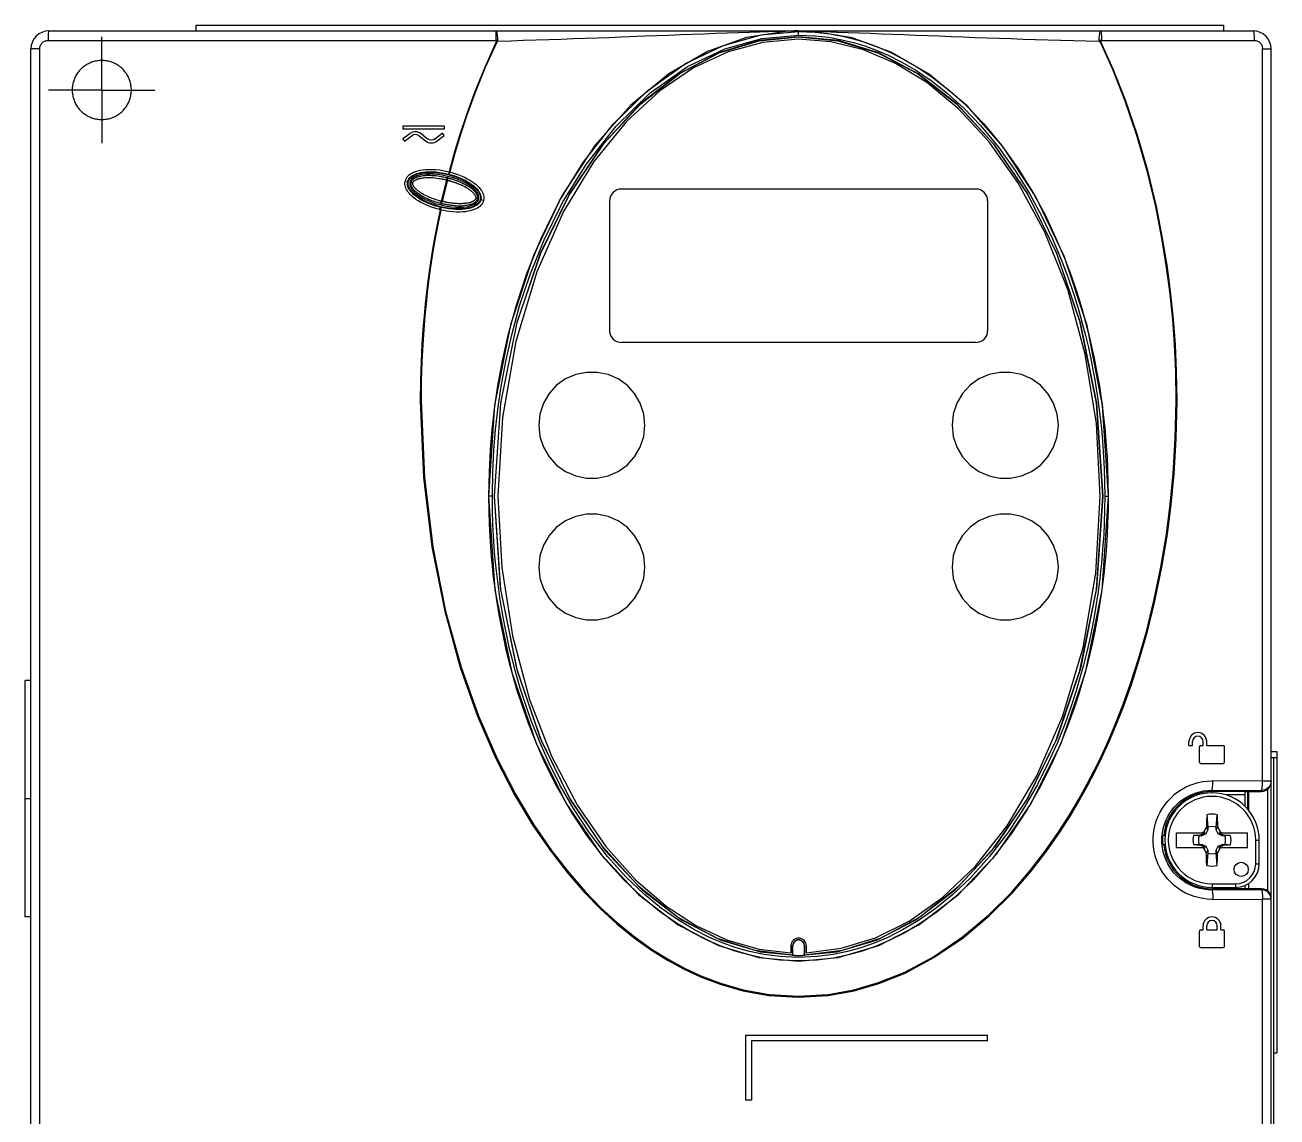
# Model space of a CAD drawing. Header units: millimetres. Extents: x 0 to 106, y 0 to 144.
# Drawn here: x 0 to 106, y 51.1 to 143.5 of the extents above; entities that cross this region are included whole.
import ezdxf

# ---------------------------------------------------------------- set-up
doc = ezdxf.new("R2010")
doc.units = ezdxf.units.MM

# ---------------------------------------------------------------- blocks, each defined once
blk = doc.blocks.new('atv31hu11m2f')
at = {"color": 4}
for p, q in [((-86.2, 33.08), (15.8, 33.08)), ((-73.7, 33.58), (13.3, 33.58)), ((-73.7, 33.08), (-73.7, 33.58)), ((-48.32, 33.08), (-48.33, 33.02)), ((-25.88, 32.75), (-22.7, 33.03)), ((-22.7, 33.08), (-23.08, 33.08)), ((-22.27, 33.07), (-22.7, 33.08)), ((-22.7, 32.73), (-22.7, 33.08)), ((-22.7, 33.03), (-21.31, 32.98)), ((-18.17, 32.49), (-21.41, 33.03)), ((2.88, 33.08), (2.9, 33.02)), ((13.3, 33.08), (13.3, 33.58)), ((-86.25, 32.28), (-48.34, 32.28)), ((-81.7, 28.08), (-81.7, 32.58)), ((-48.26, 32.14), (-48.31, 32.16)), ((-26.04, 32.25), (-22.7, 32.58)), ((-25.82, 32.45), (-22.7, 32.73)), ((-22.7, 32.59), (-22.7, 32.58)), ((2.94, 32.28), (15.87, 32.28)), ((-87.7, -95.42), (-87.7, 31.58)), ((-86.95, 31.58), (-87.7, 31.58)), ((-86.95, -95.42), (-86.95, 31.58)), ((16.58, -30.42), (16.58, 31.58)), ((16.58, 31.58), (17.3, 31.58)), ((17.3, -95.42), (17.3, 31.58)), ((-81.7, 28.08), (-86.2, 28.08)), ((-81.7, 28.08), (-77.2, 28.08)), ((-81.7, 28.08), (-81.7, 23.58)), ((-52.7, 25.01), (-56.2, 25.01)), ((-56.2, 25.01), (-56.2, 24.76)), ((-52.7, 24.76), (-56.2, 24.76)), ((-55.62, 24.38), (-56.2, 23.96)), ((-52.86, 24.44), (-53.46, 23.96)), ((-52.7, 24.24), (-52.86, 24.44)), ((-52.7, 25.01), (-52.7, 24.76)), ((-56.2, 23.96), (-56.06, 23.76)), ((-56.06, 23.76), (-55.44, 24.2)), ((-54.84, 24.19), (-54.29, 23.77)), ((-54.14, 23.96), (-54.66, 24.37)), ((-53.31, 23.77), (-52.7, 24.24)), ((-52.7, 21.25), (-52.29, 21.16)), ((-56, 20.38), (-55.97, 20.5)), ((-55.76, 20.32), (-55.8, 20.33)), ((-55.76, 20.32), (-55.61, 20.6)), ((-55.76, 20.01), (-55.76, 20.32)), ((-55.61, 20.29), (-55.52, 20.26)), ((-55.52, 20.26), (-55.46, 20.25)), ((-55.46, 20.25), (-55.37, 20.22)), ((-55.22, 20.72), (-55.37, 20.63)), ((-52.52, 20.46), (-52.97, 18.68)), ((-52.44, 20.44), (-52.88, 18.66)), ((-52.73, 21.05), (-52.34, 20.96)), ((-52.44, 20.44), (-52.52, 20.46)), ((-52.44, 20.44), (-52.4, 20.43)), ((-52.4, 20.77), (-52.43, 20.65)), ((-52.43, 20.65), (-52.4, 20.64)), ((-52.36, 20.92), (-52.35, 20.97)), ((-52.34, 20.96), (-51.98, 20.86)), ((-52.24, 21.14), (-52.29, 21.16)), ((-49.65, 19.11), (-49.65, 18.8)), ((-7.7, 19.7), (-37.7, 19.7)), ((-53.04, 18.2), (-53.05, 18.15)), ((-53.03, 18.15), (-53.05, 18.15)), ((-52.42, 18.08), (-53.04, 18.2)), ((-53, 18.14), (-53.03, 18.15)), ((-53, 18.35), (-52.97, 18.47)), ((-52.64, 18.07), (-53, 18.14)), ((-52.97, 18.68), (-52.88, 18.66)), ((-52.94, 18.47), (-52.97, 18.47)), ((-52.9, 18.45), (-52.94, 18.47)), ((-52.85, 18.65), (-52.88, 18.66)), ((-52.81, 18.64), (-52.85, 18.65)), ((-50.17, 18.4), (-50.03, 18.49)), ((-49.79, 18.83), (-50.04, 18.89)), ((-49.65, 18.8), (-49.79, 18.52)), ((-49.65, 18.8), (-49.61, 18.79)), ((-49.37, 18.73), (-49.41, 18.61)), ((-38.7, 18.7), (-38.7, 7.7)), ((-6.7, 18.7), (-6.7, 7.7)), ((-53.08, 17.95), (-53.11, 17.96)), ((-53.06, 17.95), (-53.08, 17.95)), ((-53, 17.94), (-53.06, 17.95)), ((-52.63, 17.86), (-53, 17.94)), ((-7.7, 6.7), (-37.7, 6.7)), ((-54.74, 1.78), (-54.67, 1.78)), ((-48.44, 1.4), (-48.95, -6.3)), ((9.34, 1.78), (9.26, 1.78)), ((-48.92, -6.3), (-48.95, -6.3)), ((-48.63, -6.3), (-48.92, -6.3)), ((-48.47, -6.3), (-48.45, -6.3)), ((3, -14.26), (3.55, -6.3)), ((3.06, -6.3), (3.05, -6.3)), ((3.22, -6.3), (3.55, -6.3)), ((-88.2, -41.92), (-88.2, -21.92)), ((-87.7, -21.92), (-88.2, -21.92)), ((10.35, -27.42), (10.35, -27.07)), ((10.35, -27.42), (10.65, -27.42)), ((10.65, -27.42), (10.65, -27.07)), ((11.25, -28.82), (11.25, -27.52)), ((11.35, -27.42), (11.55, -27.42)), ((11.55, -27.42), (11.55, -27.07)), ((11.85, -27.42), (11.85, -27.07)), ((11.85, -27.42), (13.25, -27.42)), ((13.35, -28.82), (13.35, -27.52)), ((17.3, -27.92), (17.8, -27.92)), ((17.3, -28.42), (17.8, -28.42)), ((17.5, -28.42), (17.5, -87.42)), ((17.8, -27.92), (17.8, -53.42)), ((11.35, -28.92), (13.25, -28.92)), ((12.37, -30.4), (12.3, -30.4)), ((16.58, -30.42), (12.37, -30.4)), ((17.3, -30.42), (16.58, -30.42)), ((12.3, -31.42), (12.3, -31.2)), ((15.1, -31.31), (12.3, -31.31)), ((15.1, -31.6), (13.49, -31.6)), ((15.1, -32.58), (15.1, -31.3)), ((15.1, -31.3), (16.5, -31.3)), ((15.1, -31.3), (16.5, -31.3)), ((15.33, -31.62), (15.33, -31.3)), ((15.33, -32.81), (15.33, -31.62)), ((15.37, -31.62), (15.33, -31.62)), ((15.37, -31.3), (15.37, -31.62)), ((15.37, -31.62), (15.37, -32.86)), ((15.39, -31.3), (15.39, -32.89)), ((16.5, -31.22), (16.5, -31.3)), ((16.5, -31.3), (16.5, -31.3)), ((17, -31.12), (17, -39.72)), ((-87.7, -31.92), (-88.2, -31.92)), ((11.85, -33.27), (11.83, -33.99)), ((9.3, -34.79), (11.71, -34.79)), ((9.3, -36.05), (9.3, -34.79)), ((11.78, -34.9), (11.44, -35.06)), ((11.61, -34.73), (11.67, -34.79)), ((11.71, -34.79), (11.7, -34.82)), ((11.7, -34.82), (11.78, -34.9)), ((11.94, -34.56), (11.78, -34.9)), ((11.83, -33.99), (11.83, -34.3)), ((11.94, -34.33), (11.94, -34.56)), ((12.66, -34.56), (12.66, -34.33)), ((12.82, -34.9), (12.66, -34.56)), ((12.9, -34.82), (12.82, -34.9)), ((13.16, -35.06), (12.82, -34.9)), ((12.89, -34.79), (15.3, -34.79)), ((12.9, -34.82), (12.89, -34.79)), ((12.99, -34.73), (12.93, -34.79)), ((15.3, -36.05), (15.3, -34.79)), ((8.2, -35), (8.18, -35.01)), ((8.2, -35.84), (8.18, -35.83)), ((8.25, -35), (8.2, -35)), ((8.2, -35.84), (8.25, -35.84)), ((8.33, -35.02), (8.22, -35.02)), ((8.33, -35.82), (8.22, -35.82)), ((8.33, -35), (8.25, -35)), ((8.25, -35.84), (8.33, -35.84)), ((8.32, -35.8), (8.31, -35.8)), ((10.73, -35.78), (11.21, -35.78)), ((11.44, -35.06), (11.21, -35.06)), ((11.32, -35.01), (11.44, -35.06)), ((11.34, -35.84), (11.48, -35.8)), ((11.48, -35.8), (11.78, -35.94)), ((11.7, -36.02), (11.78, -35.94)), ((11.7, -36.02), (11.71, -36.05)), ((11.78, -35.94), (11.94, -36.28)), ((12.66, -36.28), (12.82, -35.94)), ((12.82, -35.94), (13.16, -35.78)), ((12.9, -36.02), (12.82, -35.94)), ((12.89, -36.05), (12.9, -36.02)), ((13.28, -35.01), (13.16, -35.06)), ((13.38, -35.06), (13.16, -35.06)), ((13.28, -35.83), (13.16, -35.78)), ((13.16, -35.78), (13.38, -35.78)), ((16, -37.42), (16, -35.42)), ((16, -35.42), (16.3, -35.42)), ((16.3, -37.42), (16.3, -35.42)), ((9.3, -36.05), (11.71, -36.05)), ((11.61, -36.11), (11.67, -36.05)), ((11.94, -36.28), (11.94, -36.51)), ((12.66, -36.51), (12.66, -36.28)), ((12.74, -37.58), (12.76, -36.85)), ((12.76, -36.85), (12.77, -36.54)), ((12.89, -36.05), (15.3, -36.05)), ((12.99, -36.11), (12.93, -36.05)), ((16, -37.42), (16.3, -37.42)), ((12.3, -39.12), (14.3, -39.12)), ((12.3, -39.12), (12.3, -39.64)), ((14.3, -39.12), (14.3, -39.42)), ((15.39, -39.09), (15.39, -39.54)), ((12.3, -39.42), (14.3, -39.42)), ((15.1, -39.54), (12.3, -39.54)), ((15.1, -39.54), (15.1, -39.24)), ((16.5, -39.54), (15.1, -39.54)), ((16.5, -39.54), (15.1, -39.54)), ((16.5, -39.54), (16.5, -39.54)), ((16.5, -39.62), (16.5, -39.54)), ((12.3, -40.44), (12.37, -40.44)), ((12.37, -40.42), (16.58, -40.44)), ((16.58, -95.42), (16.58, -40.42)), ((17.3, -40.42), (16.58, -40.42)), ((-87.7, -41.92), (-88.2, -41.92)), ((11.25, -44.42), (11.25, -43.12)), ((11.35, -43.02), (11.55, -43.02)), ((11.55, -43.02), (11.55, -42.67)), ((11.85, -43.02), (11.85, -42.67)), ((11.85, -43.02), (12.75, -43.02)), ((12.75, -43.02), (12.75, -42.67)), ((13.05, -43.02), (13.05, -42.67)), ((13.05, -43.02), (13.25, -43.02)), ((13.35, -44.42), (13.35, -43.12)), ((-23.35, -44.37), (-23.35, -44.96)), ((-23.16, -44.15), (-23.21, -44.37)), ((-23.21, -45.16), (-23.21, -44.37)), ((-23.2, -44.37), (-23.21, -44.37)), ((-23.2, -45.17), (-23.2, -44.37)), ((-22.19, -44.37), (-22.24, -44.15)), ((-22.2, -44.37), (-22.2, -45.17)), ((-22.2, -44.37), (-22.19, -44.37)), ((-22.19, -45.16), (-22.19, -44.37)), ((-22.05, -44.37), (-22.05, -44.96)), ((-26.06, -45.35), (-22.7, -45.67)), ((-25.94, -44.88), (-22.7, -45.18)), ((-23.21, -45.16), (-23.2, -45.17)), ((-22.19, -45.16), (-22.2, -45.17)), ((-19.01, -44.77), (-22.19, -45.16)), ((11.35, -44.52), (13.25, -44.52)), ((-22.7, -45.65), (-22.7, -45.67)), ((-22.7, -48.72), (-22.7, -48.63)), ((-27.2, -51.92), (-6.7, -51.92)), ((-27.2, -51.92), (-27.2, -57.42)), ((-6.7, -52.42), (-6.7, -51.92)), ((-6.7, -52.42), (-26.7, -52.42)), ((-26.7, -52.42), (-26.7, -57.42)), ((17.5, -53.42), (17.8, -53.42)), ((-26.7, -57.42), (-27.2, -57.42))]:
    blk.add_line(p, q, dxfattribs=at)
for points in [[(-86.2, 33.08), (-86.22, 33.02), (-86.24, 32.85), (-86.25, 32.59), (-86.25, 32.28)], [(-23.82, 33.04), (-27.12, 32.52), (-30.43, 31.33), (-33.7, 29.45), (-36.91, 26.81), (-39.95, 23.38), (-42.75, 19.12), (-45.16, 14.08), (-47.11, 8.2), (-48.44, 1.4)], [(-48.33, 33.02), (-48.33, 32.85), (-48.34, 32.58), (-48.34, 32.28)], [(-48.16, 32.19), (-48.17, 32.46), (-48.19, 32.7), (-48.22, 32.9), (-48.27, 33.03), (-48.32, 33.08)], [(-23.82, 33.04), (-24.56, 33.02), (-25.26, 33), (-26.01, 32.97), (-26.85, 32.95), (-27.79, 32.91), (-28.77, 32.88), (-29.75, 32.85), (-30.74, 32.81), (-31.73, 32.78), (-32.71, 32.74), (-33.71, 32.7), (-34.71, 32.67), (-35.71, 32.63)], [(-23.08, 33.08), (-23.45, 33.06), (-23.82, 33.04)], [(-21.41, 33.03), (-21.84, 33.06), (-22.27, 33.07)], [(2.76, 32.19), (1.65, 32.22), (0.56, 32.25), (-0.52, 32.28), (-1.59, 32.31), (-2.64, 32.34), (-3.68, 32.37), (-4.71, 32.41), (-5.73, 32.44), (-6.75, 32.48), (-7.76, 32.51), (-8.78, 32.55), (-9.79, 32.59), (-10.8, 32.63), (-11.8, 32.66), (-12.79, 32.7), (-13.79, 32.74), (-14.76, 32.78), (-15.7, 32.81), (-16.62, 32.85), (-17.55, 32.89), (-18.52, 32.92), (-19.49, 32.96), (-20.45, 33), (-21.41, 33.03)], [(-21.31, 32.98), (-20.09, 32.84), (-18.99, 32.64), (-17.97, 32.39), (-17, 32.09), (-16.02, 31.73), (-14.99, 31.29), (-13.87, 30.73), (-12.63, 30.01), (-11.31, 29.12), (-9.93, 28.04), (-8.51, 26.76), (-7.05, 25.24), (-5.55, 23.43), (-4.14, 21.45), (-2.9, 19.46), (-1.84, 17.5), (-0.94, 15.59), (-0.2, 13.85), (0.39, 12.28), (0.87, 10.87), (1.27, 9.59), (1.59, 8.43), (1.87, 7.36), (2.11, 6.36), (2.32, 5.38), (2.5, 4.45), (2.66, 3.6), (2.79, 2.84), (2.89, 2.14), (2.99, 1.48), (3.07, 0.83), (3.15, 0.17), (3.22, -0.51), (3.29, -1.25), (3.35, -2.06), (3.41, -2.96), (3.46, -3.97), (3.49, -5.08), (3.51, -6.3)], [(2.76, 32.19), (2.76, 32.45), (2.78, 32.7), (2.8, 32.9), (2.84, 33.03), (2.88, 33.08)], [(2.9, 33.02), (2.92, 32.85), (2.93, 32.58), (2.94, 32.28)], [(15.8, 33.08), (15.83, 33.02), (15.85, 32.85), (15.87, 32.59), (15.87, 32.28)], [(-86.95, 31.58), (-86.95, 31.65), (-86.94, 31.72), (-86.92, 31.8), (-86.89, 31.86), (-86.86, 31.93), (-86.82, 31.99), (-86.77, 32.05), (-86.72, 32.1), (-86.66, 32.15), (-86.6, 32.19), (-86.53, 32.22), (-86.47, 32.25), (-86.4, 32.26), (-86.32, 32.28), (-86.25, 32.28)], [(-48.31, 32.16), (-49.31, 29.94), (-50.14, 27.88), (-50.83, 25.98), (-51.41, 24.24), (-51.89, 22.64), (-52.29, 21.16)], [(-48.26, 32.14), (-49.26, 29.92), (-50.09, 27.86), (-50.78, 25.96), (-51.35, 24.22), (-51.83, 22.62), (-52.24, 21.14)], [(-48.92, -6.3), (-48.88, -4.24), (-48.79, -2.38), (-48.65, -0.67), (-48.45, 1.08), (-48.17, 3.03), (-47.78, 5.15), (-47.27, 7.43), (-46.59, 9.88), (-45.7, 12.56), (-44.51, 15.51), (-42.94, 18.69), (-40.94, 21.95), (-38.39, 25.2), (-35.46, 28.05), (-32.27, 30.32), (-29.05, 31.86), (-25.88, 32.75)], [(-48.63, -6.3), (-48.59, -4.25), (-48.5, -2.4), (-48.36, -0.7), (-48.16, 1.04), (-47.88, 2.98), (-47.5, 5.09), (-46.98, 7.36), (-46.32, 9.8), (-45.43, 12.46), (-44.25, 15.39), (-42.68, 18.55), (-40.7, 21.78), (-38.17, 25), (-35.27, 27.83), (-32.12, 30.06), (-28.95, 31.58), (-25.82, 32.45)], [(-22.7, 32.59), (-26.08, 32.26), (-29.47, 31.22), (-32.82, 29.46), (-36.11, 26.9), (-39.25, 23.49), (-42.11, 19.26), (-44.57, 14.24), (-46.55, 8.39), (-47.93, 1.57), (-48.47, -6.3)], [(-48.45, -6.3), (-47.92, 1.58), (-46.54, 8.4), (-44.55, 14.26), (-42.09, 19.27), (-39.22, 23.51), (-36.07, 26.91), (-32.77, 29.47), (-29.42, 31.23), (-26.04, 32.25)], [(-48.16, 32.19), (-48.19, 32.26), (-48.26, 32.29), (-48.34, 32.27)], [(-48.34, 32.28), (-48.33, 32.26), (-48.31, 32.24), (-48.3, 32.21), (-48.3, 32.19), (-48.31, 32.16)], [(-48.16, 32.19), (-48.2, 32.18), (-48.24, 32.17), (-48.26, 32.14)], [(-35.71, 32.63), (-37.73, 32.55), (-38.73, 32.51), (-39.74, 32.48), (-40.76, 32.44), (-41.78, 32.4), (-42.81, 32.37), (-43.86, 32.33), (-44.92, 32.29), (-45.99, 32.26), (-47.07, 32.22), (-48.16, 32.19)], [(-22.71, 32.38), (-25.72, 32.11), (-28.68, 31.3), (-31.59, 29.95), (-34.44, 28.02), (-37.28, 25.41), (-40.03, 22.03), (-42.61, 17.79), (-44.88, 12.68), (-46.65, 6.78), (-47.78, 0.36), (-48.16, -6.3)], [(2.84, -6.3), (2.51, -0.14), (1.56, 5.73), (0.08, 11.18), (-1.86, 16.04), (-4.13, 20.24), (-6.6, 23.72), (-9.2, 26.52), (-11.84, 28.71), (-14.51, 30.33), (-17.22, 31.48), (-19.96, 32.16), (-22.71, 32.38)], [(-22.7, 32.73), (-21.33, 32.68), (-20.13, 32.54), (-19.05, 32.34), (-18.05, 32.1), (-17.09, 31.81), (-16.13, 31.45), (-15.12, 31.02), (-14.01, 30.47), (-12.79, 29.76), (-11.48, 28.88), (-10.12, 27.81), (-8.72, 26.55), (-7.27, 25.04), (-5.78, 23.24), (-4.38, 21.28), (-3.16, 19.31), (-2.1, 17.36), (-1.2, 15.47), (-0.47, 13.74), (0.12, 12.18), (0.6, 10.77), (0.99, 9.51), (1.31, 8.35), (1.59, 7.29), (1.83, 6.29), (2.04, 5.32), (2.22, 4.39), (2.37, 3.55), (2.5, 2.79), (2.61, 2.1), (2.7, 1.44), (2.78, 0.79), (2.86, 0.14), (2.93, -0.54), (3, -1.28), (3.06, -2.08), (3.12, -2.98), (3.17, -3.98), (3.2, -5.09), (3.22, -6.3)], [(3.06, -6.3), (2.53, 1.56), (1.15, 8.39), (-0.84, 14.25), (-3.3, 19.27), (-6.17, 23.5), (-9.31, 26.91), (-12.59, 29.46), (-15.94, 31.23), (-19.33, 32.26), (-22.7, 32.59)], [(-22.7, 32.58), (-19.37, 32.25), (-15.99, 31.23), (-12.64, 29.48), (-9.34, 26.92), (-6.19, 23.52), (-3.32, 19.28), (-0.86, 14.26), (1.13, 8.4), (2.51, 1.57), (3.05, -6.3)], [(3.55, -6.3), (3.04, 1.37), (1.72, 8.15), (-0.22, 14.01), (-2.62, 19.05), (-5.4, 23.31), (-8.43, 26.74), (-11.62, 29.4), (-14.88, 31.29), (-18.17, 32.49)], [(2.94, 32.27), (2.86, 32.3), (2.79, 32.26), (2.76, 32.19)], [(2.76, 32.19), (2.8, 32.18), (2.83, 32.17), (2.86, 32.14)], [(2.86, 32.14), (2.87, 32.15), (2.9, 32.17)], [(9.26, 1.78), (9.23, 4.26), (9.12, 6.54), (8.97, 8.66), (8.76, 10.79), (8.46, 13.06), (8.06, 15.54), (7.53, 18.21), (6.84, 21.12), (5.94, 24.24), (4.93, 27.21), (3.9, 29.83), (2.86, 32.14)], [(2.94, 32.28), (2.92, 32.26), (2.91, 32.24), (2.9, 32.21), (2.9, 32.19), (2.9, 32.17)], [(9.34, 1.78), (9.3, 4.26), (9.2, 6.54), (9.04, 8.66), (8.82, 10.79), (8.53, 13.07), (8.12, 15.55), (7.59, 18.23), (6.89, 21.14), (5.99, 24.26), (4.98, 27.22), (3.94, 29.85), (2.9, 32.17)], [(15.87, 32.28), (15.95, 32.28), (16.02, 32.26), (16.09, 32.25), (16.16, 32.22), (16.22, 32.19), (16.29, 32.15), (16.34, 32.1), (16.4, 32.05), (16.44, 31.99), (16.48, 31.93), (16.52, 31.86), (16.54, 31.8), (16.56, 31.72), (16.57, 31.65), (16.58, 31.58)], [(-79.2, 28.08), (-79.2, 28.18), (-79.21, 28.28), (-79.22, 28.37), (-79.23, 28.47), (-79.25, 28.57), (-79.27, 28.66), (-79.3, 28.76), (-79.32, 28.85), (-79.36, 28.95), (-79.39, 29.04), (-79.43, 29.13), (-79.47, 29.22), (-79.52, 29.3), (-79.57, 29.39), (-79.62, 29.47), (-79.68, 29.55), (-79.74, 29.63), (-79.8, 29.7), (-79.87, 29.78), (-79.93, 29.85), (-80, 29.92), (-80.08, 29.98), (-80.15, 30.04), (-80.23, 30.1), (-80.31, 30.16), (-80.4, 30.21), (-80.48, 30.26), (-80.57, 30.31), (-80.66, 30.35), (-80.75, 30.39), (-80.84, 30.43), (-80.93, 30.46), (-81.02, 30.49), (-81.12, 30.51), (-81.21, 30.53), (-81.31, 30.55), (-81.41, 30.56), (-81.51, 30.57), (-81.6, 30.58), (-81.7, 30.58), (-81.8, 30.58), (-81.9, 30.57), (-82, 30.56), (-82.09, 30.55), (-82.19, 30.53), (-82.29, 30.51), (-82.38, 30.49), (-82.48, 30.46), (-82.57, 30.43), (-82.66, 30.39), (-82.75, 30.35), (-82.84, 30.31), (-82.93, 30.26), (-83.01, 30.21), (-83.09, 30.16), (-83.17, 30.1), (-83.25, 30.04), (-83.33, 29.98), (-83.4, 29.92), (-83.47, 29.85), (-83.54, 29.78), (-83.61, 29.7), (-83.67, 29.63), (-83.73, 29.55), (-83.78, 29.47), (-83.84, 29.39), (-83.89, 29.3), (-83.93, 29.22), (-83.98, 29.13), (-84.01, 29.04), (-84.05, 28.95), (-84.08, 28.85), (-84.11, 28.76), (-84.14, 28.66), (-84.16, 28.57), (-84.17, 28.47), (-84.19, 28.37), (-84.2, 28.28), (-84.2, 28.18), (-84.2, 28.08)], [(-84.2, 28.08), (-84.2, 27.98), (-84.2, 27.88), (-84.19, 27.79), (-84.17, 27.69), (-84.16, 27.59), (-84.14, 27.5), (-84.11, 27.4), (-84.08, 27.31), (-84.05, 27.21), (-84.01, 27.12), (-83.98, 27.03), (-83.93, 26.94), (-83.89, 26.86), (-83.84, 26.77), (-83.78, 26.69), (-83.73, 26.61), (-83.67, 26.53), (-83.61, 26.46), (-83.54, 26.38), (-83.47, 26.31), (-83.4, 26.24), (-83.33, 26.18), (-83.25, 26.12), (-83.17, 26.06), (-83.09, 26), (-83.01, 25.95), (-82.93, 25.9), (-82.84, 25.85), (-82.75, 25.81), (-82.66, 25.77), (-82.57, 25.73), (-82.48, 25.7), (-82.38, 25.67), (-82.29, 25.65), (-82.19, 25.63), (-82.09, 25.61), (-82, 25.6), (-81.9, 25.59), (-81.8, 25.58), (-81.7, 25.58), (-81.6, 25.58), (-81.51, 25.59), (-81.41, 25.6), (-81.31, 25.61), (-81.21, 25.63), (-81.12, 25.65), (-81.02, 25.67), (-80.93, 25.7), (-80.84, 25.73), (-80.75, 25.77), (-80.66, 25.81), (-80.57, 25.85), (-80.48, 25.9), (-80.4, 25.95), (-80.31, 26), (-80.23, 26.06), (-80.15, 26.12), (-80.08, 26.18), (-80, 26.24), (-79.93, 26.31), (-79.87, 26.38), (-79.8, 26.46), (-79.74, 26.53), (-79.68, 26.61), (-79.62, 26.69), (-79.57, 26.77), (-79.52, 26.86), (-79.47, 26.94), (-79.43, 27.03), (-79.39, 27.12), (-79.36, 27.21), (-79.32, 27.31), (-79.3, 27.4), (-79.27, 27.5), (-79.25, 27.59), (-79.23, 27.69), (-79.22, 27.79), (-79.21, 27.88), (-79.2, 27.98), (-79.2, 28.08)], [(-55.84, 20.72), (-55.76, 20.81), (-55.67, 20.9), (-55.56, 20.98), (-55.44, 21.05), (-55.3, 21.12), (-55.13, 21.18), (-54.95, 21.24), (-54.75, 21.29), (-54.52, 21.33), (-54.28, 21.35), (-54.02, 21.36), (-53.73, 21.36), (-53.41, 21.34), (-53.07, 21.31), (-52.7, 21.25)], [(-56.02, 20), (-56.03, 20.12), (-56.03, 20.25), (-56, 20.38)], [(-56, 20.38), (-55.91, 20.36), (-55.83, 20.34), (-55.8, 20.33)], [(-55.97, 20.5), (-55.91, 20.61), (-55.84, 20.72)], [(-55.79, 19.94), (-55.81, 20.03), (-55.82, 20.13), (-55.82, 20.23), (-55.8, 20.33)], [(-55.8, 20.33), (-55.77, 20.42), (-55.73, 20.51), (-55.68, 20.59), (-55.61, 20.67), (-55.53, 20.74), (-55.44, 20.81), (-55.34, 20.87), (-55.21, 20.94), (-55.06, 21), (-54.89, 21.05), (-54.7, 21.09), (-54.49, 21.13), (-54.26, 21.15), (-54.01, 21.16), (-53.73, 21.16), (-53.42, 21.14), (-53.09, 21.11), (-52.73, 21.05)], [(-55.61, 20.29), (-55.63, 20.15), (-55.61, 20.02), (-55.56, 19.87), (-55.48, 19.72)], [(-55.61, 20.6), (-55.33, 20.82), (-54.97, 20.98), (-54.55, 21.07), (-54.07, 21.11), (-53.55, 21.11), (-52.98, 21.04), (-52.36, 20.92)], [(-55.37, 20.63), (-55.49, 20.52), (-55.57, 20.41), (-55.61, 20.29)], [(-52.97, 18.47), (-53.04, 18.49), (-53.12, 18.51), (-53.2, 18.53), (-53.3, 18.56), (-53.4, 18.59), (-53.5, 18.62), (-53.62, 18.66), (-53.75, 18.71), (-53.88, 18.76), (-54.03, 18.82), (-54.19, 18.89), (-54.35, 18.96), (-54.49, 19.04), (-54.61, 19.1), (-54.71, 19.17), (-54.81, 19.23), (-54.89, 19.29), (-54.97, 19.34), (-55.04, 19.4), (-55.09, 19.45), (-55.15, 19.49), (-55.2, 19.54), (-55.24, 19.58), (-55.28, 19.62), (-55.31, 19.66), (-55.34, 19.7), (-55.37, 19.74), (-55.39, 19.77), (-55.41, 19.8), (-55.43, 19.83), (-55.45, 19.86), (-55.46, 19.89), (-55.48, 19.92), (-55.49, 19.95), (-55.5, 19.97), (-55.5, 19.99), (-55.51, 20.02), (-55.52, 20.04), (-55.52, 20.05), (-55.52, 20.07), (-55.53, 20.09), (-55.53, 20.11), (-55.53, 20.12), (-55.53, 20.14), (-55.53, 20.15), (-55.53, 20.16), (-55.53, 20.17), (-55.53, 20.18), (-55.53, 20.19), (-55.53, 20.2), (-55.53, 20.21), (-55.53, 20.21), (-55.53, 20.22), (-55.53, 20.23), (-55.52, 20.23), (-55.52, 20.24), (-55.52, 20.25), (-55.52, 20.25), (-55.52, 20.26), (-55.52, 20.26)], [(-55.52, 20.26), (-55.52, 20.27), (-55.52, 20.27), (-55.51, 20.28), (-55.51, 20.28), (-55.51, 20.29), (-55.51, 20.3), (-55.51, 20.3), (-55.5, 20.31), (-55.5, 20.32), (-55.5, 20.32), (-55.49, 20.33), (-55.49, 20.34), (-55.49, 20.35), (-55.48, 20.36), (-55.48, 20.37), (-55.47, 20.38), (-55.46, 20.39), (-55.45, 20.41), (-55.44, 20.42), (-55.43, 20.43), (-55.42, 20.45), (-55.41, 20.46), (-55.39, 20.48), (-55.38, 20.49), (-55.36, 20.51), (-55.34, 20.53), (-55.32, 20.54), (-55.29, 20.56), (-55.27, 20.58), (-55.24, 20.6), (-55.21, 20.62), (-55.17, 20.64), (-55.14, 20.66), (-55.1, 20.67), (-55.05, 20.69), (-55, 20.71), (-54.95, 20.73), (-54.89, 20.75), (-54.83, 20.77), (-54.76, 20.78), (-54.68, 20.8), (-54.6, 20.81), (-54.51, 20.83), (-54.41, 20.84), (-54.3, 20.85), (-54.19, 20.86), (-54.06, 20.86), (-53.92, 20.86), (-53.77, 20.85), (-53.6, 20.85), (-53.43, 20.83), (-53.26, 20.81), (-53.12, 20.79), (-52.98, 20.77), (-52.87, 20.74), (-52.76, 20.72), (-52.67, 20.7), (-52.58, 20.68), (-52.51, 20.66), (-52.43, 20.65)], [(-52.97, 18.68), (-53.04, 18.7), (-53.11, 18.71), (-53.19, 18.74), (-53.28, 18.76), (-53.38, 18.79), (-53.48, 18.82), (-53.6, 18.86), (-53.72, 18.9), (-53.85, 18.95), (-53.99, 19.01), (-54.15, 19.08), (-54.3, 19.15), (-54.43, 19.22), (-54.55, 19.29), (-54.65, 19.35), (-54.74, 19.4), (-54.82, 19.46), (-54.89, 19.51), (-54.95, 19.56), (-55.01, 19.61), (-55.05, 19.65), (-55.1, 19.69), (-55.14, 19.73), (-55.17, 19.77), (-55.2, 19.8), (-55.23, 19.83), (-55.25, 19.86), (-55.27, 19.89), (-55.29, 19.92), (-55.3, 19.94), (-55.31, 19.97), (-55.33, 19.99), (-55.34, 20.01), (-55.34, 20.03), (-55.35, 20.05), (-55.36, 20.06), (-55.36, 20.08), (-55.36, 20.09), (-55.37, 20.11), (-55.37, 20.12), (-55.37, 20.13), (-55.37, 20.14), (-55.37, 20.15), (-55.38, 20.16), (-55.38, 20.16), (-55.38, 20.17), (-55.38, 20.17), (-55.38, 20.18), (-55.37, 20.18), (-55.37, 20.19), (-55.37, 20.19), (-55.37, 20.2), (-55.37, 20.2), (-55.37, 20.2), (-55.37, 20.21), (-55.37, 20.21), (-55.37, 20.22), (-55.37, 20.22), (-55.37, 20.22), (-55.37, 20.22)], [(-55.37, 20.22), (-55.37, 20.23), (-55.37, 20.23), (-55.37, 20.23), (-55.36, 20.24), (-55.36, 20.24), (-55.36, 20.24), (-55.36, 20.25), (-55.36, 20.25), (-55.36, 20.26), (-55.36, 20.26), (-55.36, 20.26), (-55.35, 20.27), (-55.35, 20.27), (-55.35, 20.28), (-55.35, 20.28), (-55.34, 20.29), (-55.34, 20.3), (-55.33, 20.3), (-55.33, 20.31), (-55.32, 20.32), (-55.31, 20.33), (-55.3, 20.34), (-55.29, 20.35), (-55.28, 20.36), (-55.27, 20.37), (-55.25, 20.39), (-55.24, 20.4), (-55.22, 20.41), (-55.2, 20.43), (-55.18, 20.44), (-55.15, 20.46), (-55.12, 20.47), (-55.09, 20.49), (-55.06, 20.5), (-55.02, 20.52), (-54.97, 20.54), (-54.93, 20.55), (-54.87, 20.57), (-54.82, 20.59), (-54.75, 20.6), (-54.68, 20.62), (-54.61, 20.63), (-54.52, 20.64), (-54.43, 20.65), (-54.33, 20.66), (-54.22, 20.67), (-54.1, 20.67), (-53.96, 20.67), (-53.82, 20.67), (-53.66, 20.66), (-53.49, 20.64), (-53.33, 20.62), (-53.19, 20.6), (-53.06, 20.58), (-52.95, 20.56), (-52.85, 20.54), (-52.75, 20.52), (-52.67, 20.5), (-52.6, 20.48), (-52.52, 20.46)], [(-52.4, 20.77), (-52.87, 20.87), (-53.29, 20.93), (-53.67, 20.97), (-54.01, 20.97), (-54.32, 20.96), (-54.59, 20.92), (-54.83, 20.87), (-55.04, 20.81), (-55.22, 20.72)], [(-52.43, 20.65), (-52.45, 20.64), (-52.47, 20.61), (-52.49, 20.57), (-52.51, 20.52), (-52.52, 20.46)], [(-52.43, 20.65), (-52.42, 20.63), (-52.42, 20.6), (-52.42, 20.55), (-52.42, 20.5), (-52.44, 20.44)], [(-49.93, 19.4), (-50.05, 19.56), (-50.2, 19.72), (-50.39, 19.88), (-50.62, 20.03), (-50.88, 20.19), (-51.18, 20.35), (-51.54, 20.5), (-51.94, 20.64), (-52.4, 20.77)], [(-52.4, 20.64), (-52.35, 20.63), (-52.33, 20.62), (-52.3, 20.61), (-52.28, 20.61), (-52.25, 20.6), (-52.21, 20.59), (-52.18, 20.58), (-52.14, 20.57), (-52.1, 20.56), (-52.06, 20.55), (-52.01, 20.53), (-51.96, 20.52), (-51.91, 20.5), (-51.85, 20.48), (-51.78, 20.46), (-51.71, 20.43), (-51.64, 20.41), (-51.56, 20.38), (-51.47, 20.34), (-51.37, 20.3), (-51.27, 20.26), (-51.16, 20.21), (-51.04, 20.15), (-50.91, 20.08), (-50.78, 20.01), (-50.67, 19.94), (-50.58, 19.88), (-50.49, 19.82), (-50.41, 19.76), (-50.35, 19.71), (-50.29, 19.65), (-50.24, 19.61), (-50.19, 19.56), (-50.15, 19.52), (-50.11, 19.48), (-50.08, 19.44), (-50.05, 19.4), (-50.02, 19.36), (-50, 19.33), (-49.98, 19.3), (-49.96, 19.27), (-49.95, 19.24), (-49.93, 19.21), (-49.92, 19.18), (-49.91, 19.16), (-49.9, 19.13), (-49.9, 19.11), (-49.89, 19.09), (-49.89, 19.07), (-49.88, 19.05), (-49.88, 19.04), (-49.88, 19.02), (-49.88, 19), (-49.87, 18.99), (-49.87, 18.97), (-49.87, 18.96), (-49.87, 18.95), (-49.87, 18.94), (-49.87, 18.93), (-49.88, 18.92), (-49.88, 18.91), (-49.88, 18.91), (-49.88, 18.9), (-49.88, 18.89), (-49.88, 18.89), (-49.88, 18.88), (-49.88, 18.87), (-49.88, 18.87), (-49.89, 18.86), (-49.89, 18.86)], [(-52.4, 20.43), (-52.36, 20.42), (-52.34, 20.42), (-52.31, 20.41), (-52.28, 20.4), (-52.26, 20.4), (-52.22, 20.39), (-52.19, 20.38), (-52.16, 20.37), (-52.12, 20.36), (-52.07, 20.34), (-52.03, 20.33), (-51.98, 20.32), (-51.93, 20.3), (-51.87, 20.28), (-51.81, 20.26), (-51.74, 20.24), (-51.67, 20.21), (-51.59, 20.18), (-51.51, 20.15), (-51.41, 20.11), (-51.31, 20.07), (-51.21, 20.02), (-51.09, 19.96), (-50.97, 19.9), (-50.85, 19.83), (-50.74, 19.76), (-50.65, 19.7), (-50.57, 19.65), (-50.5, 19.59), (-50.44, 19.54), (-50.38, 19.5), (-50.33, 19.45), (-50.29, 19.41), (-50.25, 19.37), (-50.22, 19.34), (-50.19, 19.3), (-50.17, 19.27), (-50.15, 19.24), (-50.13, 19.21), (-50.11, 19.19), (-50.1, 19.16), (-50.08, 19.14), (-50.07, 19.12), (-50.06, 19.1), (-50.06, 19.08), (-50.05, 19.06), (-50.04, 19.05), (-50.04, 19.03), (-50.04, 19.02), (-50.03, 19.01), (-50.03, 18.99), (-50.03, 18.98), (-50.03, 18.97), (-50.03, 18.97), (-50.03, 18.96), (-50.03, 18.95), (-50.03, 18.95), (-50.03, 18.94), (-50.03, 18.94), (-50.03, 18.93), (-50.03, 18.93), (-50.03, 18.92), (-50.03, 18.92), (-50.03, 18.92), (-50.03, 18.91), (-50.03, 18.91), (-50.03, 18.9), (-50.03, 18.9), (-50.04, 18.9), (-50.04, 18.89)], [(-52.36, 20.92), (-51.76, 20.74), (-51.23, 20.53), (-50.76, 20.29), (-50.36, 20.03), (-50.03, 19.74), (-49.79, 19.44), (-49.65, 19.11)], [(-52.29, 21.16), (-52.32, 21.06), (-52.33, 20.99), (-52.34, 20.96)], [(-52.24, 21.14), (-52.27, 21.05), (-52.31, 20.98), (-52.34, 20.96)], [(-52.24, 21.14), (-51.88, 21.04), (-51.55, 20.93), (-51.26, 20.81), (-50.99, 20.69), (-50.76, 20.57), (-50.55, 20.45), (-50.36, 20.34), (-50.19, 20.22), (-50.04, 20.1), (-49.9, 19.98), (-49.79, 19.86), (-49.69, 19.75), (-49.61, 19.64), (-49.53, 19.54), (-49.47, 19.43), (-49.43, 19.32), (-49.39, 19.21)], [(-51.98, 20.86), (-51.67, 20.75), (-51.38, 20.64), (-51.13, 20.53), (-50.9, 20.41), (-50.7, 20.3), (-50.52, 20.18), (-50.36, 20.07), (-50.21, 19.96), (-50.09, 19.85), (-49.98, 19.74), (-49.89, 19.64), (-49.82, 19.54), (-49.75, 19.45), (-49.7, 19.36), (-49.66, 19.27), (-49.63, 19.17), (-49.6, 19.08), (-49.59, 18.98), (-49.6, 18.89), (-49.61, 18.79)], [(-53.11, 17.96), (-53.51, 18.07), (-53.86, 18.19), (-54.17, 18.32), (-54.44, 18.44), (-54.69, 18.57), (-54.91, 18.7), (-55.1, 18.82), (-55.27, 18.95), (-55.42, 19.07), (-55.55, 19.2), (-55.66, 19.32), (-55.75, 19.43), (-55.83, 19.54), (-55.89, 19.65), (-55.95, 19.77), (-55.99, 19.88), (-56.02, 20)], [(-53.05, 18.15), (-53.44, 18.26), (-53.78, 18.38), (-54.09, 18.5), (-54.35, 18.62), (-54.59, 18.74), (-54.79, 18.87), (-54.98, 18.99), (-55.14, 19.11), (-55.28, 19.22), (-55.4, 19.34), (-55.5, 19.45), (-55.58, 19.55), (-55.65, 19.65), (-55.71, 19.75), (-55.75, 19.84), (-55.79, 19.94)], [(-53.04, 18.2), (-53.64, 18.38), (-54.18, 18.59), (-54.64, 18.83), (-55.04, 19.09), (-55.37, 19.37), (-55.62, 19.68), (-55.76, 20.01)], [(-55.48, 19.72), (-55.36, 19.56), (-55.21, 19.41), (-55.02, 19.25), (-54.8, 19.09), (-54.53, 18.93), (-54.23, 18.78), (-53.88, 18.63), (-53.47, 18.48), (-53, 18.35)], [(-49.79, 18.83), (-49.78, 18.96), (-49.79, 19.1), (-49.84, 19.25), (-49.93, 19.4)], [(-49.39, 19.21), (-49.36, 19.1), (-49.35, 18.98), (-49.35, 18.85), (-49.37, 18.73)], [(-53.11, 17.96), (-53.08, 18.06), (-53.06, 18.13), (-53.05, 18.15)], [(-53.06, 17.95), (-53.03, 18.04), (-53.01, 18.12), (-53, 18.14)], [(-53, 18.35), (-52.53, 18.24), (-52.1, 18.18), (-51.72, 18.15), (-51.38, 18.15), (-51.07, 18.16), (-50.8, 18.2), (-50.56, 18.25), (-50.35, 18.32), (-50.17, 18.4)], [(-53, 17.94), (-52.98, 18.03), (-52.99, 18.11), (-53, 18.14)], [(-52.97, 18.47), (-52.98, 18.49), (-52.99, 18.52), (-52.99, 18.57), (-52.98, 18.62), (-52.97, 18.68)], [(-52.97, 18.47), (-52.96, 18.48), (-52.94, 18.51), (-52.92, 18.55), (-52.9, 18.6), (-52.88, 18.66)], [(-49.89, 18.86), (-49.89, 18.85), (-49.89, 18.85), (-49.89, 18.84), (-49.89, 18.84), (-49.89, 18.83), (-49.9, 18.82), (-49.9, 18.82), (-49.9, 18.81), (-49.9, 18.8), (-49.91, 18.8), (-49.91, 18.79), (-49.91, 18.78), (-49.92, 18.77), (-49.92, 18.76), (-49.93, 18.75), (-49.94, 18.74), (-49.94, 18.72), (-49.95, 18.71), (-49.96, 18.7), (-49.97, 18.68), (-49.99, 18.67), (-50, 18.65), (-50.01, 18.64), (-50.03, 18.62), (-50.05, 18.61), (-50.07, 18.59), (-50.09, 18.57), (-50.12, 18.55), (-50.14, 18.53), (-50.17, 18.51), (-50.21, 18.5), (-50.24, 18.48), (-50.28, 18.46), (-50.32, 18.44), (-50.37, 18.42), (-50.42, 18.4), (-50.47, 18.38), (-50.53, 18.36), (-50.6, 18.35), (-50.67, 18.33), (-50.75, 18.31), (-50.84, 18.3), (-50.93, 18.29), (-51.03, 18.28), (-51.15, 18.27), (-51.27, 18.26), (-51.4, 18.26), (-51.54, 18.26), (-51.69, 18.27), (-51.83, 18.28), (-51.95, 18.29), (-52.05, 18.3), (-52.15, 18.31), (-52.23, 18.32), (-52.31, 18.33), (-52.38, 18.35), (-52.44, 18.36), (-52.5, 18.37), (-52.55, 18.38), (-52.6, 18.39), (-52.65, 18.4), (-52.69, 18.41), (-52.72, 18.41), (-52.76, 18.42), (-52.79, 18.43), (-52.82, 18.44), (-52.85, 18.44), (-52.87, 18.45), (-52.9, 18.45)], [(-50.04, 18.89), (-50.04, 18.89), (-50.04, 18.89), (-50.04, 18.89), (-50.04, 18.88), (-50.04, 18.88), (-50.04, 18.87), (-50.04, 18.87), (-50.04, 18.87), (-50.05, 18.86), (-50.05, 18.86), (-50.05, 18.86), (-50.05, 18.85), (-50.05, 18.85), (-50.06, 18.84), (-50.06, 18.84), (-50.06, 18.83), (-50.07, 18.82), (-50.07, 18.82), (-50.08, 18.81), (-50.09, 18.8), (-50.09, 18.79), (-50.1, 18.78), (-50.11, 18.77), (-50.13, 18.75), (-50.14, 18.74), (-50.15, 18.73), (-50.17, 18.72), (-50.19, 18.7), (-50.21, 18.69), (-50.24, 18.67), (-50.26, 18.66), (-50.29, 18.64), (-50.32, 18.63), (-50.36, 18.61), (-50.4, 18.59), (-50.44, 18.58), (-50.49, 18.56), (-50.55, 18.54), (-50.61, 18.53), (-50.67, 18.51), (-50.75, 18.5), (-50.83, 18.49), (-50.92, 18.47), (-51.01, 18.46), (-51.12, 18.46), (-51.23, 18.45), (-51.36, 18.45), (-51.5, 18.45), (-51.64, 18.46), (-51.77, 18.46), (-51.89, 18.48), (-51.99, 18.49), (-52.08, 18.5), (-52.16, 18.51), (-52.24, 18.52), (-52.31, 18.53), (-52.37, 18.54), (-52.42, 18.55), (-52.47, 18.56), (-52.52, 18.57), (-52.56, 18.58), (-52.6, 18.59), (-52.64, 18.6), (-52.67, 18.61), (-52.7, 18.61), (-52.73, 18.62), (-52.76, 18.63), (-52.78, 18.63), (-52.81, 18.64)], [(-49.61, 18.79), (-49.64, 18.7), (-49.68, 18.62), (-49.73, 18.54), (-49.79, 18.47), (-49.87, 18.4), (-49.95, 18.33), (-50.05, 18.27), (-50.16, 18.21), (-50.29, 18.16), (-50.44, 18.1), (-50.6, 18.06), (-50.79, 18.02), (-50.99, 17.99), (-51.21, 17.97), (-51.45, 17.96), (-51.72, 17.96), (-52, 17.98), (-52.31, 18.01), (-52.64, 18.07)], [(-49.52, 18.41), (-49.6, 18.32), (-49.69, 18.23), (-49.78, 18.16), (-49.9, 18.08), (-50.02, 18.02), (-50.17, 17.96), (-50.33, 17.9), (-50.51, 17.85), (-50.7, 17.81), (-50.92, 17.78), (-51.15, 17.76), (-51.4, 17.75), (-51.67, 17.75), (-51.97, 17.77), (-52.29, 17.8), (-52.63, 17.86)], [(-49.79, 18.52), (-50.07, 18.3), (-50.43, 18.14), (-50.86, 18.05), (-51.33, 18.01), (-51.85, 18.01), (-52.42, 18.08)], [(-50.03, 18.49), (-49.92, 18.6), (-49.84, 18.71), (-49.79, 18.83)], [(-49.37, 18.73), (-49.49, 18.75), (-49.58, 18.78), (-49.61, 18.79)], [(-49.41, 18.61), (-49.46, 18.51), (-49.52, 18.41)], [(-53.06, 17.95), (-53.34, 16.56), (-53.58, 15.25), (-53.78, 14.04), (-53.95, 12.92), (-54.09, 11.9), (-54.21, 10.94), (-54.32, 9.98), (-54.42, 8.95), (-54.51, 7.82), (-54.6, 6.55), (-54.67, 5.1), (-54.72, 3.51), (-54.74, 1.78)], [(-53, 17.94), (-53.28, 16.55), (-53.52, 15.24), (-53.72, 14.03), (-53.89, 12.91), (-54.03, 11.89), (-54.14, 10.94), (-54.25, 9.97), (-54.35, 8.95), (-54.44, 7.82), (-54.53, 6.54), (-54.6, 5.09), (-54.65, 3.5), (-54.67, 1.78)], [(-35.71, -0.3), (-35.81, 0.65), (-36.11, 1.56), (-36.59, 2.38), (-37.23, 3.08), (-37.99, 3.62), (-38.84, 3.99), (-39.75, 4.18), (-40.67, 4.18), (-41.57, 3.99), (-42.43, 3.62), (-43.19, 3.08), (-43.82, 2.38), (-44.3, 1.56), (-44.61, 0.65), (-44.71, -0.3)], [(-0.71, -0.3), (-0.81, 0.65), (-1.12, 1.56), (-1.59, 2.38), (-2.23, 3.08), (-2.99, 3.62), (-3.84, 3.99), (-4.75, 4.18), (-5.67, 4.18), (-6.58, 3.99), (-7.43, 3.62), (-8.19, 3.08), (-8.83, 2.38), (-9.31, 1.56), (-9.61, 0.65), (-9.71, -0.3)], [(-54.74, 1.78), (-54.47, -4.73), (-53.76, -10.6), (-52.67, -16.05), (-51.36, -20.8), (-49.89, -24.92), (-48.34, -28.5), (-46.75, -31.58), (-45.2, -34.17), (-43.69, -36.36), (-42.24, -38.23), (-40.85, -39.83), (-39.48, -41.23), (-38.08, -42.52), (-36.6, -43.71), (-35.16, -44.74), (-33.79, -45.59), (-32.46, -46.32), (-31.01, -46.99), (-29.35, -47.62), (-27.42, -48.17), (-25.21, -48.56), (-22.7, -48.72)], [(-54.67, 1.78), (-54.39, -4.72), (-53.68, -10.59), (-52.59, -16.03), (-51.27, -20.77), (-49.8, -24.89), (-48.25, -28.46), (-46.67, -31.53), (-45.12, -34.12), (-43.62, -36.31), (-42.17, -38.17), (-40.78, -39.77), (-39.42, -41.17), (-38.02, -42.45), (-36.55, -43.64), (-35.1, -44.67), (-33.75, -45.51), (-32.42, -46.24), (-30.98, -46.9), (-29.32, -47.53), (-27.4, -48.08), (-25.2, -48.48), (-22.7, -48.63)], [(-22.7, -48.72), (-20.2, -48.57), (-18.01, -48.17), (-15.91, -47.57), (-13.68, -46.67), (-11.24, -45.37), (-8.77, -43.69), (-6.53, -41.81), (-4.62, -39.9), (-3.02, -38.06), (-1.69, -36.34), (-0.59, -34.75), (0.34, -33.3), (1.12, -31.99), (1.79, -30.76), (2.41, -29.57), (3, -28.37), (3.58, -27.08), (4.19, -25.66), (4.83, -24.04), (5.5, -22.17), (6.17, -20.08), (6.83, -17.77), (7.47, -15.19), (8.06, -12.32), (8.52, -9.52), (8.84, -7.02), (9.09, -4.41), (9.27, -1.46), (9.34, 1.78)], [(-22.7, -48.63), (-20.21, -48.48), (-18.03, -48.08), (-15.94, -47.48), (-13.72, -46.59), (-11.29, -45.29), (-8.82, -43.61), (-6.59, -41.74), (-4.69, -39.84), (-3.09, -38), (-1.77, -36.28), (-0.67, -34.7), (0.26, -33.26), (1.03, -31.94), (1.71, -30.72), (2.32, -29.53), (2.91, -28.33), (3.5, -27.05), (4.1, -25.63), (4.74, -24), (5.41, -22.15), (6.09, -20.06), (6.75, -17.75), (7.38, -15.17), (7.97, -12.3), (8.44, -9.51), (8.76, -7.02), (9.01, -4.4), (9.19, -1.46), (9.26, 1.78)], [(-44.71, -0.3), (-44.61, -1.24), (-44.3, -2.15), (-43.82, -2.97), (-43.19, -3.67), (-42.43, -4.21), (-41.57, -4.58), (-40.67, -4.77), (-39.75, -4.77), (-38.84, -4.58), (-37.99, -4.21), (-37.23, -3.67), (-36.59, -2.97), (-36.11, -2.15), (-35.81, -1.24), (-35.71, -0.3)], [(-9.71, -0.3), (-9.61, -1.24), (-9.31, -2.15), (-8.83, -2.97), (-8.19, -3.67), (-7.43, -4.21), (-6.58, -4.58), (-5.67, -4.77), (-4.75, -4.77), (-3.84, -4.58), (-2.99, -4.21), (-2.23, -3.67), (-1.59, -2.97), (-1.12, -2.15), (-0.81, -1.24), (-0.71, -0.3)], [(-48.95, -6.3), (-48.41, -14.26), (-46.99, -21.24), (-44.93, -27.22), (-42.39, -32.33), (-39.45, -36.6), (-36.26, -40.01), (-32.9, -42.58), (-29.49, -44.33), (-26.06, -45.35)], [(-22.7, -45.65), (-24.28, -45.58), (-25.67, -45.4), (-26.92, -45.14), (-28.08, -44.81), (-29.21, -44.42), (-30.39, -43.92), (-31.67, -43.27), (-33.04, -42.46), (-34.48, -41.45), (-35.98, -40.23), (-37.52, -38.76), (-39.1, -37), (-40.66, -34.97), (-42.02, -32.9), (-43.17, -30.88), (-44.15, -28.93), (-44.95, -27.11), (-45.6, -25.47), (-46.12, -23.99), (-46.55, -22.66), (-46.9, -21.45), (-47.2, -20.34), (-47.45, -19.3), (-47.67, -18.3), (-47.87, -17.33), (-48.03, -16.45), (-48.17, -15.65), (-48.28, -14.92), (-48.38, -14.23), (-48.47, -13.57), (-48.55, -12.89), (-48.63, -12.19), (-48.7, -11.44), (-48.76, -10.62), (-48.82, -9.7), (-48.87, -8.67), (-48.91, -7.54), (-48.92, -6.3)], [(-22.7, -45.35), (-24.25, -45.28), (-25.62, -45.1), (-26.85, -44.85), (-27.99, -44.53), (-29.1, -44.14), (-30.26, -43.65), (-31.53, -43.01), (-32.88, -42.21), (-34.3, -41.21), (-35.78, -40), (-37.31, -38.55), (-38.87, -36.81), (-40.42, -34.79), (-41.77, -32.75), (-42.91, -30.74), (-43.88, -28.8), (-44.68, -27), (-45.33, -25.37), (-45.84, -23.9), (-46.27, -22.57), (-46.62, -21.37), (-46.91, -20.26), (-47.17, -19.23), (-47.39, -18.23), (-47.58, -17.27), (-47.75, -16.39), (-47.88, -15.6), (-48, -14.88), (-48.09, -14.19), (-48.18, -13.53), (-48.26, -12.86), (-48.34, -12.16), (-48.41, -11.42), (-48.48, -10.6), (-48.53, -9.68), (-48.58, -8.66), (-48.62, -7.53), (-48.63, -6.3)], [(-48.47, -6.3), (-47.93, -14.2), (-46.53, -21.08), (-44.51, -26.98), (-42.01, -32.03), (-39.11, -36.26), (-35.94, -39.64), (-32.63, -42.17), (-29.27, -43.89), (-25.94, -44.88)], [(-23.21, -45.16), (-26.39, -44.77), (-29.66, -43.72), (-32.95, -41.94), (-36.2, -39.38), (-39.29, -36), (-42.13, -31.79), (-44.58, -26.77), (-46.56, -20.9), (-47.93, -14.07), (-48.45, -6.3)], [(-48.16, -6.3), (-47.84, -12.33), (-46.93, -18.12), (-45.5, -23.51), (-43.62, -28.32), (-41.42, -32.5), (-39.02, -35.97), (-36.5, -38.79), (-33.92, -41.01), (-31.34, -42.68), (-28.71, -43.88), (-26.04, -44.64), (-23.35, -44.96)], [(3.51, -6.3), (3.5, -7.49), (3.46, -8.59), (3.42, -9.58), (3.36, -10.48), (3.3, -11.28), (3.23, -12.01), (3.16, -12.69), (3.09, -13.34), (3, -13.97), (2.91, -14.62), (2.81, -15.3), (2.69, -16.03), (2.55, -16.84), (2.38, -17.73), (2.18, -18.68), (1.95, -19.66), (1.69, -20.68), (1.4, -21.77), (1.04, -22.96), (0.62, -24.26), (0.1, -25.69), (-0.52, -27.27), (-1.29, -28.99), (-2.22, -30.85), (-3.34, -32.82), (-4.7, -34.89), (-6.32, -37.01), (-7.93, -38.81), (-9.49, -40.28), (-10.98, -41.49), (-12.4, -42.48), (-13.76, -43.29), (-15.03, -43.93), (-16.21, -44.42), (-17.33, -44.81), (-18.49, -45.14), (-19.74, -45.4), (-21.13, -45.58), (-22.7, -45.65)], [(3.22, -6.3), (3.21, -7.49), (3.17, -8.58), (3.13, -9.57), (3.07, -10.46), (3.01, -11.25), (2.94, -11.98), (2.87, -12.65), (2.8, -13.3), (2.72, -13.93), (2.63, -14.58), (2.52, -15.25), (2.41, -15.98), (2.26, -16.79), (2.09, -17.67), (1.89, -18.62), (1.67, -19.59), (1.41, -20.6), (1.12, -21.69), (0.76, -22.87), (0.34, -24.17), (-0.17, -25.59), (-0.79, -27.15), (-1.56, -28.87), (-2.48, -30.71), (-3.59, -32.67), (-4.94, -34.72), (-6.54, -36.82), (-8.14, -38.6), (-9.68, -40.05), (-11.15, -41.25), (-12.56, -42.23), (-13.9, -43.02), (-15.16, -43.65), (-16.31, -44.14), (-17.42, -44.53), (-18.56, -44.85), (-19.79, -45.1), (-21.15, -45.28), (-22.7, -45.35)], [(-22.7, -45.18), (-19.46, -44.87), (-16.12, -43.89), (-12.77, -42.17), (-9.45, -39.63), (-6.28, -36.24), (-3.39, -32.01), (-0.89, -26.97), (1.12, -21.07), (2.52, -14.2), (3.06, -6.3)], [(-22.05, -44.96), (-19.1, -44.58), (-16.19, -43.69), (-13.33, -42.27), (-10.52, -40.28), (-7.73, -37.62), (-5.04, -34.22), (-2.52, -29.98), (-0.32, -24.91), (1.39, -19.1), (2.47, -12.81), (2.84, -6.3)], [(3.05, -6.3), (2.52, -14.08), (1.16, -20.9), (-0.82, -26.76), (-3.27, -31.77), (-6.1, -35.98), (-9.2, -39.38), (-12.44, -41.94), (-15.74, -43.72), (-19.01, -44.77)], [(-35.71, -12.3), (-35.81, -11.35), (-36.11, -10.44), (-36.59, -9.62), (-37.23, -8.92), (-37.99, -8.38), (-38.84, -8.01), (-39.75, -7.82), (-40.67, -7.82), (-41.57, -8.01), (-42.43, -8.38), (-43.19, -8.92), (-43.82, -9.62), (-44.3, -10.44), (-44.61, -11.35), (-44.71, -12.3)], [(-0.71, -12.3), (-0.81, -11.35), (-1.12, -10.44), (-1.59, -9.62), (-2.23, -8.92), (-2.99, -8.38), (-3.84, -8.01), (-4.75, -7.82), (-5.67, -7.82), (-6.58, -8.01), (-7.43, -8.38), (-8.19, -8.92), (-8.83, -9.62), (-9.31, -10.44), (-9.61, -11.35), (-9.71, -12.3)], [(-44.71, -12.3), (-44.61, -13.24), (-44.3, -14.15), (-43.82, -14.97), (-43.19, -15.67), (-42.43, -16.21), (-41.57, -16.58), (-40.67, -16.77), (-39.75, -16.77), (-38.84, -16.58), (-37.99, -16.21), (-37.23, -15.67), (-36.59, -14.97), (-36.11, -14.15), (-35.81, -13.24), (-35.71, -12.3)], [(-9.71, -12.3), (-9.61, -13.24), (-9.31, -14.15), (-8.83, -14.97), (-8.19, -15.67), (-7.43, -16.21), (-6.58, -16.58), (-5.67, -16.77), (-4.75, -16.77), (-3.84, -16.58), (-2.99, -16.21), (-2.23, -15.67), (-1.59, -14.97), (-1.12, -14.15), (-0.81, -13.24), (-0.71, -12.3)], [(-22.7, -45.67), (-19.35, -45.35), (-15.92, -44.33), (-12.51, -42.58), (-9.15, -40.01), (-5.95, -36.61), (-3.02, -32.33), (-0.47, -27.22), (1.58, -21.24), (3, -14.26)], [(12.3, -40.44), (11.9, -40.42), (11.52, -40.37), (11.14, -40.29), (10.78, -40.19), (10.42, -40.06), (10.07, -39.9), (9.73, -39.71), (9.41, -39.5), (9.11, -39.27), (8.83, -39.01), (8.57, -38.73), (8.33, -38.44), (8.11, -38.12), (7.92, -37.8), (7.75, -37.45), (7.61, -37.1), (7.49, -36.74), (7.41, -36.37), (7.35, -35.99), (7.32, -35.61), (7.32, -35.23), (7.35, -34.85), (7.41, -34.47), (7.49, -34.1), (7.61, -33.74), (7.75, -33.39), (7.91, -33.05), (8.11, -32.72), (8.33, -32.4), (8.57, -32.11), (8.83, -31.83), (9.11, -31.57), (9.41, -31.34), (9.73, -31.13), (10.07, -30.94), (10.42, -30.78), (10.78, -30.65), (11.14, -30.55), (11.52, -30.47), (11.9, -30.42), (12.3, -30.4)], [(12.3, -31.2), (12.32, -31.13), (12.35, -30.95), (12.36, -30.7), (12.37, -30.4)], [(17.3, -30.42), (17.24, -30.73), (17.06, -30.99), (16.8, -31.16), (16.5, -31.22)], [(16.5, -31.22), (16.53, -31.15), (16.55, -30.97), (16.57, -30.72), (16.58, -30.42)], [(16.5, -31.3), (16.69, -31.28), (16.89, -31.2), (17.06, -31.07), (17.19, -30.89), (17.27, -30.7), (17.3, -30.5)], [(12.24, -39.64), (11.91, -39.63), (11.59, -39.58), (11.27, -39.52), (10.96, -39.43), (10.66, -39.32), (10.37, -39.18), (10.09, -39.03), (9.82, -38.85), (9.57, -38.66), (9.33, -38.44), (9.11, -38.21), (8.9, -37.96), (8.72, -37.7), (8.56, -37.42), (8.42, -37.13), (8.3, -36.83), (8.2, -36.53), (8.13, -36.22), (8.08, -35.9), (8.06, -35.58), (8.06, -35.26), (8.08, -34.94), (8.13, -34.62), (8.2, -34.31), (8.3, -34.01), (8.42, -33.71), (8.56, -33.42), (8.72, -33.15), (8.9, -32.88), (9.11, -32.63), (9.33, -32.4), (9.56, -32.18), (9.82, -31.99), (10.09, -31.81), (10.37, -31.66), (10.66, -31.52), (10.96, -31.41), (11.27, -31.32), (11.59, -31.26), (11.91, -31.22), (12.24, -31.2)], [(12.24, -31.2), (12.27, -31.2), (12.3, -31.2)], [(12.3, -31.2), (13.7, -31.21), (15.1, -31.21), (16.5, -31.22)], [(11.85, -33.27), (11.88, -33.65), (11.91, -34.01), (11.94, -34.33)], [(12.66, -34.33), (12.68, -34.01), (12.71, -33.65), (12.74, -33.27)], [(12.74, -33.27), (12.75, -33.65), (12.76, -33.99), (12.77, -34.3)], [(11.7, -34.82), (11.57, -34.88), (11.44, -34.94), (11.32, -35.01)], [(11.61, -34.73), (11.55, -34.76), (11.49, -34.79)], [(11.83, -34.3), (11.75, -34.45), (11.68, -34.59), (11.61, -34.73)], [(11.83, -34.3), (11.9, -34.48), (11.94, -34.56)], [(12.77, -34.3), (12.73, -34.39), (12.66, -34.56)], [(12.77, -34.3), (12.85, -34.45), (12.92, -34.59), (12.99, -34.73)], [(13.28, -35.01), (13.15, -34.94), (13.03, -34.88), (12.9, -34.82)], [(12.99, -34.73), (13.04, -34.76), (13.1, -34.79)], [(8.17, -35.82), (8.15, -35.55), (8.15, -35.29), (8.17, -35.02)], [(10.73, -35.78), (11.04, -35.81), (11.34, -35.84)], [(11.32, -35.01), (11.04, -35.02), (10.74, -35.02)], [(11.21, -35.06), (10.98, -35.04), (10.74, -35.02)], [(11.21, -35.78), (11.3, -35.79), (11.48, -35.8)], [(11.34, -35.84), (11.52, -35.93), (11.7, -36.02)], [(12.9, -36.02), (13.03, -35.96), (13.15, -35.9), (13.28, -35.83)], [(13.85, -35.02), (13.55, -35.02), (13.28, -35.01)], [(13.28, -35.83), (13.55, -35.82), (13.85, -35.82)], [(13.85, -35.02), (13.61, -35.04), (13.38, -35.06)], [(13.38, -35.78), (13.61, -35.8), (13.85, -35.82)], [(11.61, -36.11), (11.55, -36.08), (11.49, -36.05)], [(11.83, -36.54), (11.75, -36.39), (11.68, -36.25), (11.61, -36.11)], [(11.83, -36.54), (11.86, -36.45), (11.94, -36.28)], [(11.85, -37.58), (11.84, -37.19), (11.83, -36.85), (11.83, -36.54)], [(11.94, -36.51), (11.91, -36.83), (11.89, -37.19), (11.85, -37.58)], [(12.77, -36.54), (12.69, -36.36), (12.66, -36.28)], [(12.74, -37.58), (12.71, -37.19), (12.68, -36.83), (12.66, -36.51)], [(12.77, -36.54), (12.85, -36.39), (12.92, -36.25), (12.99, -36.11)], [(12.99, -36.11), (13.04, -36.08), (13.1, -36.05)], [(13.7, -39.63), (12.28, -39.64), (12.26, -39.64), (12.24, -39.64)], [(12.3, -39.64), (12.32, -39.71), (12.35, -39.89), (12.36, -40.14), (12.37, -40.44)], [(16.5, -39.62), (15.1, -39.63), (13.7, -39.63)], [(17.3, -40.34), (17.27, -40.15), (17.2, -39.95), (17.07, -39.77), (16.89, -39.64), (16.69, -39.56), (16.5, -39.54)], [(17.3, -40.42), (17.24, -40.12), (17.07, -39.86), (16.81, -39.68), (16.5, -39.62)], [(16.5, -39.62), (16.53, -39.69), (16.55, -39.87), (16.57, -40.13), (16.58, -40.42)], [(-22.24, -44.15), (-22.39, -43.97), (-22.59, -43.87), (-22.82, -43.87), (-23.02, -43.97), (-23.16, -44.15)], [(-23.2, -45.17), (-23.04, -45.18), (-22.87, -45.18), (-22.7, -45.18)], [(-22.7, -45.18), (-22.53, -45.18), (-22.37, -45.18), (-22.2, -45.17)]]:
    blk.add_lwpolyline(points, dxfattribs=at)
blk.add_circle((14.77, -37.9), 0.6, dxfattribs=at)
for centre, radius, start, end in [((-86.2, 31.58), 1.5, 90, 180), ((15.8, 31.58), 1.5, 0, 90), ((-55.15, 23.74), 0.8, 52, 126.0274), ((-55.15, 23.8), 0.5, 52, 126.0274), ((-53.8, 24.4), 0.8, 232, 308), ((-53.8, 24.4), 0.55, 232, 308), ((-37.7, 18.7), 1, 90, 180), ((-7.7, 18.7), 1, 0, 90), ((-37.7, 7.7), 1, 180, 270), ((-7.7, 7.7), 1, 270, 0), ((11.1, -27.07), 0.75, 0, 180), ((11.1, -27.07), 0.45, 0, 180), ((11.35, -27.52), 0.1, 90, 180), ((13.25, -27.52), 0.1, 0, 90), ((11.35, -28.82), 0.1, 180, 270), ((13.25, -28.82), 0.1, 270, 0), ((12.3, -35.42), 4.11, 90, 174.1972), ((12.3, -35.42), 4, 0, 270), ((12.3, -35.42), 3.7, 0, 270), ((12.3, -35.42), 2.2, 78.3828, 101.6175), ((12.3, -35.42), 1.15, 71.6748, 108.3252), ((12.3, -35.42), 4.11, 185.8028, 270), ((12.3, -35.42), 1.61, 165.7202, 192.9459), ((12.3, -35.42), 1.15, 161.6748, 198.3252), ((12.3, -35.42), 1.15, 341.6748, 18.3252), ((12.3, -35.42), 1.61, 345.7202, 14.2798), ((12.3, -35.42), 1.15, 251.6748, 288.3252), ((12.3, -35.42), 2.2, 258.3828, 281.6175), ((14.3, -37.42), 1.7, 270, 0), ((14.3, -37.42), 2, 270, 0), ((12.3, -42.67), 0.75, 0, 180), ((12.3, -42.67), 0.45, 0, 180), ((11.35, -43.12), 0.1, 90, 180), ((13.25, -43.12), 0.1, 0, 90), ((-22.7, -44.37), 0.65, 0, 180), ((-22.7, -44.37), 0.5, 0, 180), ((11.35, -44.42), 0.1, 180, 270), ((13.25, -44.42), 0.1, 270, 0)]:
    blk.add_arc(centre, radius, start, end, dxfattribs=at)

msp = doc.modelspace()

# ---------------------------------------------------------------- block references
msp.add_blockref('atv31hu11m2f', (88.2, 109.92))

doc.saveas('drawing.dxf')
